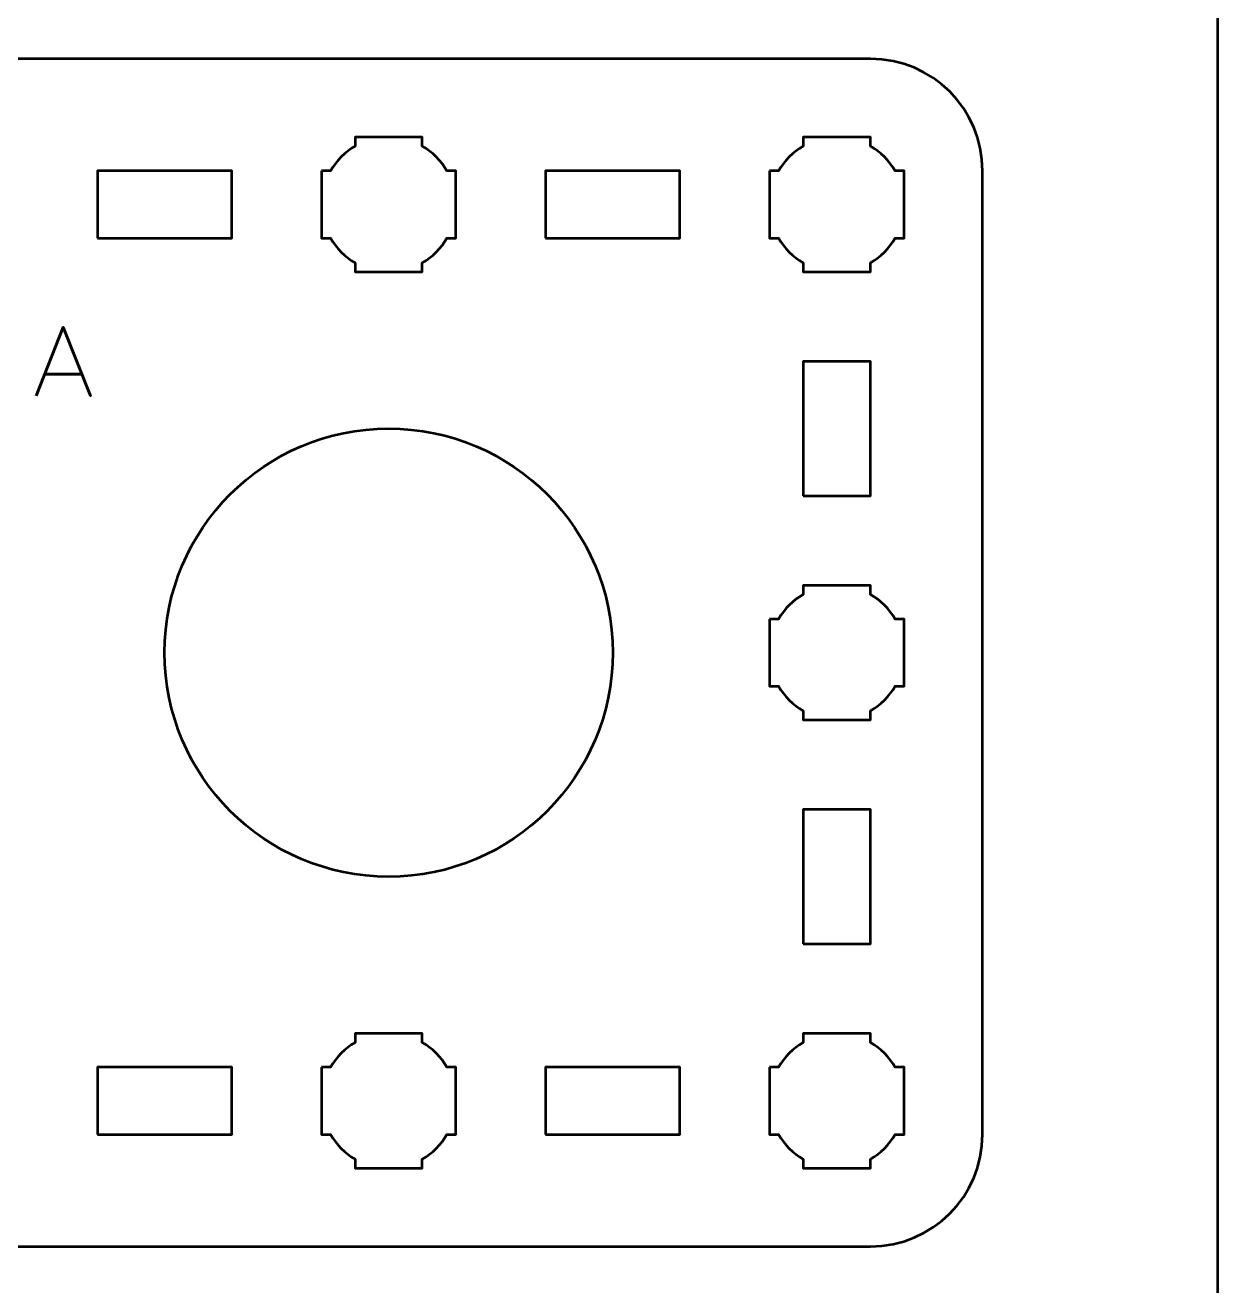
# Model space of a CAD drawing. Header units: centimetres. Extents: x -21 to 0, y -29.7 to 0.
# Drawn here: x -5.32 to 0, y -22.88 to -17.25 of the extents above; entities that cross this region are included whole.
import ezdxf

# ---------------------------------------------------------------- set-up
doc = ezdxf.new("R2010")
doc.units = ezdxf.units.CM
doc.header["$MEASUREMENT"] = 0
doc.layers.add('Layer 1', color=7, linetype='Continuous')

msp = doc.modelspace()

# ---------------------------------------------------------------- linework, layer by layer
at = {"layer": 'Layer 1', "lineweight": 53}
for points in [[(-5, -18.19998), (-4.4, -18.19998), (-4.4, -17.89998), (-5, -17.89998), (-5, -18.19998)], [(-3, -18.19998), (-2.4, -18.19998), (-2.4, -17.89998), (-3, -17.89998), (-3, -18.19998)], [(-1.85, -19.34998), (-1.55, -19.34998), (-1.55, -18.74998), (-1.85, -18.74998), (-1.85, -19.34998)], [(-1.85, -21.34998), (-1.55, -21.34998), (-1.55, -20.74998), (-1.85, -20.74998), (-1.85, -21.34998)], [(-5, -22.19998), (-4.4, -22.19998), (-4.4, -21.89998), (-5, -21.89998), (-5, -22.19998)], [(-3, -22.19998), (-2.4, -22.19998), (-2.4, -21.89998), (-3, -21.89998), (-3, -22.19998)]]:
    msp.add_lwpolyline(points, close=True, dxfattribs=at)
msp.add_ellipse((-3.7, -20.04998), major_axis=(0, 1), ratio=1, dxfattribs=at)
at = {"layer": 'Layer 1', "color": 1, "lineweight": 53}
msp.add_open_spline([(-21.00003, -29.19995), (-21.00003, -29.19995), (-21.00003, -4.69992), (-21.00003, -4.69992), (-21.00003, -4.69992), (-21.00003, -4.61709), (-20.93286, -4.54992), (-20.85003, -4.54992), (-20.85003, -4.54992), (-20.7672, -4.54992), (-20.70003, -4.48275), (-20.70003, -4.39992), (-20.70003, -4.39992), (-20.70003, -4.31709), (-20.7672, -4.24992), (-20.85003, -4.24992), (-20.85003, -4.24992), (-20.93286, -4.24992), (-21.00003, -4.18275), (-21.00003, -4.09992), (-21.00003, -4.09992), (-21.00003, -4.01709), (-20.93286, -3.94992), (-20.85003, -3.94992), (-20.85003, -3.94992), (-20.7672, -3.94992), (-20.70003, -3.88275), (-20.70003, -3.79992), (-20.70003, -3.79992), (-20.70003, -3.71709), (-20.7672, -3.64992), (-20.85003, -3.64992), (-20.85003, -3.64992), (-20.93286, -3.64992), (-21.00003, -3.58275), (-21.00003, -3.49992), (-21.00003, -3.49992), (-21.00003, -3.41709), (-20.93286, -3.34992), (-20.85003, -3.34992), (-20.85003, -3.34992), (-20.7672, -3.34992), (-20.70003, -3.28275), (-20.70003, -3.19992), (-20.70003, -3.19992), (-20.70003, -3.11709), (-20.7672, -3.04992), (-20.85003, -3.04992), (-20.85003, -3.04992), (-20.93286, -3.04992), (-21.00003, -2.98275), (-21.00003, -2.89992), (-21.00003, -2.89992), (-21.00003, -2.81709), (-20.93286, -2.74992), (-20.85003, -2.74992), (-20.85003, -2.74992), (-20.7672, -2.74992), (-20.70003, -2.68275), (-20.70003, -2.59992), (-20.70003, -2.59992), (-20.70003, -2.51709), (-20.7672, -2.44992), (-20.85003, -2.44992), (-20.85003, -2.44992), (-20.93286, -2.44992), (-21.00003, -2.38275), (-21.00003, -2.29992), (-21.00003, -2.29992), (-21.00003, -2.21709), (-20.93286, -2.14992), (-20.85003, -2.14992), (-20.85003, -2.14992), (-20.7672, -2.14992), (-20.70003, -2.08275), (-20.70003, -1.99992), (-20.70003, -1.99992), (-20.70003, -1.91709), (-20.7672, -1.84992), (-20.85003, -1.84992), (-20.85003, -1.84992), (-20.93286, -1.84992), (-21.00003, -1.78275), (-21.00003, -1.69992), (-21.00003, -1.69992), (-21.00003, -1.61709), (-20.93286, -1.54992), (-20.85003, -1.54992), (-20.85003, -1.54992), (-20.7672, -1.54992), (-20.70003, -1.48275), (-20.70003, -1.39992), (-20.70003, -1.39992), (-20.70003, -1.31709), (-20.7672, -1.24992), (-20.85003, -1.24992), (-20.85003, -1.24992), (-20.93286, -1.24992), (-21.00003, -1.18275), (-21.00003, -1.09992), (-21.00003, -1.09992), (-21.00003, -1.09992), (-21.00003, -0.49992), (-21.00003, -0.49992), (-21.00003, -0.49992), (-21.00003, -0.22295), (-20.77694, 0.00004), (-20.49994, 0.00004), (-20.49994, 0.00004), (-20.49994, 0.00004), (-0.50008, 0.00004), (-0.50008, 0.00004), (-0.50008, 0.00004), (-0.22294, 0.00004), (0.00002, -0.22295), (0.00002, -0.49992), (0.00002, -0.49992), (0.00002, -0.49992), (0.00002, -29.19995), (0.00002, -29.19995), (0.00002, -29.19995), (0.00002, -29.47695), (-0.22294, -29.70004), (-0.50008, -29.70004), (-0.50008, -29.70004), (-0.50008, -29.70004), (-20.49994, -29.70004), (-20.49994, -29.70004), (-20.49994, -29.70004), (-20.77694, -29.70004), (-21.00003, -29.47695), (-21.00003, -29.19995)], degree=3, knots=[0, 0, 0, 0, 0.030303, 0.030303, 0.030303, 0.030303, 0.0606061, 0.0606061, 0.0606061, 0.0606061, 0.0909091, 0.0909091, 0.0909091, 0.0909091, 0.1212121, 0.1212121, 0.1212121, 0.1212121, 0.1515152, 0.1515152, 0.1515152, 0.1515152, 0.1818182, 0.1818182, 0.1818182, 0.1818182, 0.2121212, 0.2121212, 0.2121212, 0.2121212, 0.2424242, 0.2424242, 0.2424242, 0.2424242, 0.2727273, 0.2727273, 0.2727273, 0.2727273, 0.3030303, 0.3030303, 0.3030303, 0.3030303, 0.3333333, 0.3333333, 0.3333333, 0.3333333, 0.3636364, 0.3636364, 0.3636364, 0.3636364, 0.3939394, 0.3939394, 0.3939394, 0.3939394, 0.4242424, 0.4242424, 0.4242424, 0.4242424, 0.4545455, 0.4545455, 0.4545455, 0.4545455, 0.4848485, 0.4848485, 0.4848485, 0.4848485, 0.5151515, 0.5151515, 0.5151515, 0.5151515, 0.5454545, 0.5454545, 0.5454545, 0.5454545, 0.5757576, 0.5757576, 0.5757576, 0.5757576, 0.6060606, 0.6060606, 0.6060606, 0.6060606, 0.6363636, 0.6363636, 0.6363636, 0.6363636, 0.6666667, 0.6666667, 0.6666667, 0.6666667, 0.6969697, 0.6969697, 0.6969697, 0.6969697, 0.7272727, 0.7272727, 0.7272727, 0.7272727, 0.7575758, 0.7575758, 0.7575758, 0.7575758, 0.7878788, 0.7878788, 0.7878788, 0.7878788, 0.8181818, 0.8181818, 0.8181818, 0.8181818, 0.8484848, 0.8484848, 0.8484848, 0.8484848, 0.8787879, 0.8787879, 0.8787879, 0.8787879, 0.9090909, 0.9090909, 0.9090909, 0.9090909, 0.9393939, 0.9393939, 0.9393939, 0.9393939, 0.969697, 0.969697, 0.969697, 0.969697, 1, 1, 1, 1], dxfattribs=at)
at = {"layer": 'Layer 1', "color": 3, "lineweight": 53}
msp.add_open_spline([(-10.35, -22.19998), (-10.35, -22.19998), (-10.35, -17.89998), (-10.35, -17.89998), (-10.35, -17.89998), (-10.35, -17.62389), (-10.12609, -17.39998), (-9.85, -17.39998), (-9.85, -17.39998), (-9.85, -17.39998), (-1.55, -17.39998), (-1.55, -17.39998), (-1.55, -17.39998), (-1.27391, -17.39998), (-1.05, -17.62389), (-1.05, -17.89998), (-1.05, -17.89998), (-1.05, -17.89998), (-1.05, -22.19998), (-1.05, -22.19998), (-1.05, -22.19998), (-1.05, -22.47607), (-1.27391, -22.69998), (-1.55, -22.69998), (-1.55, -22.69998), (-1.55, -22.69998), (-9.85, -22.69998), (-9.85, -22.69998), (-9.85, -22.69998), (-10.12609, -22.69998), (-10.35, -22.47607), (-10.35, -22.19998)], degree=3, knots=[0, 0, 0, 0, 0.125, 0.125, 0.125, 0.125, 0.25, 0.25, 0.25, 0.25, 0.375, 0.375, 0.375, 0.375, 0.5, 0.5, 0.5, 0.5, 0.625, 0.625, 0.625, 0.625, 0.75, 0.75, 0.75, 0.75, 0.875, 0.875, 0.875, 0.875, 1, 1, 1, 1], dxfattribs=at)
at = {"layer": 'Layer 1', "lineweight": 53}
for points in [[(-4, -17.89998), (-4, -17.89998), (-3.95985, -17.89998), (-3.95985, -17.89998), (-3.95985, -17.89998), (-3.9335, -17.85445), (-3.89553, -17.81648), (-3.85, -17.79013), (-3.85, -17.79013), (-3.85, -17.79013), (-3.85, -17.74998), (-3.85, -17.74998), (-3.85, -17.74998), (-3.85, -17.74998), (-3.7, -17.74998), (-3.7, -17.74998), (-3.7, -17.74998), (-3.7, -17.74998), (-3.55, -17.74998), (-3.55, -17.74998), (-3.55, -17.74998), (-3.55, -17.74998), (-3.55, -17.79013), (-3.55, -17.79013), (-3.55, -17.79013), (-3.50447, -17.81648), (-3.4665, -17.85445), (-3.44015, -17.89998), (-3.44015, -17.89998), (-3.44015, -17.89998), (-3.4, -17.89998), (-3.4, -17.89998), (-3.4, -17.89998), (-3.4, -17.89998), (-3.4, -18.04998), (-3.4, -18.04998), (-3.4, -18.04998), (-3.4, -18.04998), (-3.4, -18.19998), (-3.4, -18.19998), (-3.4, -18.19998), (-3.4, -18.19998), (-3.44015, -18.19998), (-3.44015, -18.19998), (-3.44015, -18.19998), (-3.4665, -18.24551), (-3.50447, -18.28348), (-3.55, -18.30983), (-3.55, -18.30983), (-3.55, -18.30983), (-3.55, -18.34998), (-3.55, -18.34998), (-3.55, -18.34998), (-3.55, -18.34998), (-3.7, -18.34998), (-3.7, -18.34998), (-3.7, -18.34998), (-3.7, -18.34998), (-3.85, -18.34998), (-3.85, -18.34998), (-3.85, -18.34998), (-3.85, -18.34998), (-3.85, -18.30983), (-3.85, -18.30983), (-3.85, -18.30983), (-3.89553, -18.28348), (-3.9335, -18.24551), (-3.95985, -18.19998), (-3.95985, -18.19998), (-3.95985, -18.19998), (-4, -18.19998), (-4, -18.19998), (-4, -18.19998), (-4, -18.19998), (-4, -18.04998), (-4, -18.04998), (-4, -18.04998), (-4, -18.04998), (-4, -17.89998), (-4, -17.89998)], [(-2, -17.89998), (-2, -17.89998), (-1.95985, -17.89998), (-1.95985, -17.89998), (-1.95985, -17.89998), (-1.9335, -17.85445), (-1.89553, -17.81648), (-1.85, -17.79013), (-1.85, -17.79013), (-1.85, -17.79013), (-1.85, -17.74998), (-1.85, -17.74998), (-1.85, -17.74998), (-1.85, -17.74998), (-1.7, -17.74998), (-1.7, -17.74998), (-1.7, -17.74998), (-1.7, -17.74998), (-1.55, -17.74998), (-1.55, -17.74998), (-1.55, -17.74998), (-1.55, -17.74998), (-1.55, -17.79013), (-1.55, -17.79013), (-1.55, -17.79013), (-1.50447, -17.81648), (-1.4665, -17.85445), (-1.44015, -17.89998), (-1.44015, -17.89998), (-1.44015, -17.89998), (-1.4, -17.89998), (-1.4, -17.89998), (-1.4, -17.89998), (-1.4, -17.89998), (-1.4, -18.04998), (-1.4, -18.04998), (-1.4, -18.04998), (-1.4, -18.04998), (-1.4, -18.19998), (-1.4, -18.19998), (-1.4, -18.19998), (-1.4, -18.19998), (-1.44015, -18.19998), (-1.44015, -18.19998), (-1.44015, -18.19998), (-1.4665, -18.24551), (-1.50447, -18.28348), (-1.55, -18.30983), (-1.55, -18.30983), (-1.55, -18.30983), (-1.55, -18.34998), (-1.55, -18.34998), (-1.55, -18.34998), (-1.55, -18.34998), (-1.7, -18.34998), (-1.7, -18.34998), (-1.7, -18.34998), (-1.7, -18.34998), (-1.85, -18.34998), (-1.85, -18.34998), (-1.85, -18.34998), (-1.85, -18.34998), (-1.85, -18.30983), (-1.85, -18.30983), (-1.85, -18.30983), (-1.89553, -18.28348), (-1.9335, -18.24551), (-1.95985, -18.19998), (-1.95985, -18.19998), (-1.95985, -18.19998), (-2, -18.19998), (-2, -18.19998), (-2, -18.19998), (-2, -18.19998), (-2, -18.04998), (-2, -18.04998), (-2, -18.04998), (-2, -18.04998), (-2, -17.89998), (-2, -17.89998)], [(-2, -19.89998), (-2, -19.89998), (-1.95985, -19.89998), (-1.95985, -19.89998), (-1.95985, -19.89998), (-1.9335, -19.85445), (-1.89553, -19.81648), (-1.85, -19.79013), (-1.85, -19.79013), (-1.85, -19.79013), (-1.85, -19.74998), (-1.85, -19.74998), (-1.85, -19.74998), (-1.85, -19.74998), (-1.7, -19.74998), (-1.7, -19.74998), (-1.7, -19.74998), (-1.7, -19.74998), (-1.55, -19.74998), (-1.55, -19.74998), (-1.55, -19.74998), (-1.55, -19.74998), (-1.55, -19.79013), (-1.55, -19.79013), (-1.55, -19.79013), (-1.50447, -19.81648), (-1.4665, -19.85445), (-1.44015, -19.89998), (-1.44015, -19.89998), (-1.44015, -19.89998), (-1.4, -19.89998), (-1.4, -19.89998), (-1.4, -19.89998), (-1.4, -19.89998), (-1.4, -20.04998), (-1.4, -20.04998), (-1.4, -20.04998), (-1.4, -20.04998), (-1.4, -20.19998), (-1.4, -20.19998), (-1.4, -20.19998), (-1.4, -20.19998), (-1.44015, -20.19998), (-1.44015, -20.19998), (-1.44015, -20.19998), (-1.4665, -20.24551), (-1.50447, -20.28348), (-1.55, -20.30983), (-1.55, -20.30983), (-1.55, -20.30983), (-1.55, -20.34998), (-1.55, -20.34998), (-1.55, -20.34998), (-1.55, -20.34998), (-1.7, -20.34998), (-1.7, -20.34998), (-1.7, -20.34998), (-1.7, -20.34998), (-1.85, -20.34998), (-1.85, -20.34998), (-1.85, -20.34998), (-1.85, -20.34998), (-1.85, -20.30983), (-1.85, -20.30983), (-1.85, -20.30983), (-1.89553, -20.28348), (-1.9335, -20.24551), (-1.95985, -20.19998), (-1.95985, -20.19998), (-1.95985, -20.19998), (-2, -20.19998), (-2, -20.19998), (-2, -20.19998), (-2, -20.19998), (-2, -20.04998), (-2, -20.04998), (-2, -20.04998), (-2, -20.04998), (-2, -19.89998), (-2, -19.89998)], [(-4, -21.89998), (-4, -21.89998), (-3.95985, -21.89998), (-3.95985, -21.89998), (-3.95985, -21.89998), (-3.9335, -21.85445), (-3.89553, -21.81648), (-3.85, -21.79013), (-3.85, -21.79013), (-3.85, -21.79013), (-3.85, -21.74998), (-3.85, -21.74998), (-3.85, -21.74998), (-3.85, -21.74998), (-3.7, -21.74998), (-3.7, -21.74998), (-3.7, -21.74998), (-3.7, -21.74998), (-3.55, -21.74998), (-3.55, -21.74998), (-3.55, -21.74998), (-3.55, -21.74998), (-3.55, -21.79013), (-3.55, -21.79013), (-3.55, -21.79013), (-3.50447, -21.81648), (-3.4665, -21.85445), (-3.44015, -21.89998), (-3.44015, -21.89998), (-3.44015, -21.89998), (-3.4, -21.89998), (-3.4, -21.89998), (-3.4, -21.89998), (-3.4, -21.89998), (-3.4, -22.04998), (-3.4, -22.04998), (-3.4, -22.04998), (-3.4, -22.04998), (-3.4, -22.19998), (-3.4, -22.19998), (-3.4, -22.19998), (-3.4, -22.19998), (-3.44015, -22.19998), (-3.44015, -22.19998), (-3.44015, -22.19998), (-3.4665, -22.24551), (-3.50447, -22.28348), (-3.55, -22.30983), (-3.55, -22.30983), (-3.55, -22.30983), (-3.55, -22.34998), (-3.55, -22.34998), (-3.55, -22.34998), (-3.55, -22.34998), (-3.7, -22.34998), (-3.7, -22.34998), (-3.7, -22.34998), (-3.7, -22.34998), (-3.85, -22.34998), (-3.85, -22.34998), (-3.85, -22.34998), (-3.85, -22.34998), (-3.85, -22.30983), (-3.85, -22.30983), (-3.85, -22.30983), (-3.89553, -22.28348), (-3.9335, -22.24551), (-3.95985, -22.19998), (-3.95985, -22.19998), (-3.95985, -22.19998), (-4, -22.19998), (-4, -22.19998), (-4, -22.19998), (-4, -22.19998), (-4, -22.04998), (-4, -22.04998), (-4, -22.04998), (-4, -22.04998), (-4, -21.89998), (-4, -21.89998)], [(-2, -21.89998), (-2, -21.89998), (-1.95985, -21.89998), (-1.95985, -21.89998), (-1.95985, -21.89998), (-1.9335, -21.85445), (-1.89553, -21.81648), (-1.85, -21.79013), (-1.85, -21.79013), (-1.85, -21.79013), (-1.85, -21.74998), (-1.85, -21.74998), (-1.85, -21.74998), (-1.85, -21.74998), (-1.7, -21.74998), (-1.7, -21.74998), (-1.7, -21.74998), (-1.7, -21.74998), (-1.55, -21.74998), (-1.55, -21.74998), (-1.55, -21.74998), (-1.55, -21.74998), (-1.55, -21.79013), (-1.55, -21.79013), (-1.55, -21.79013), (-1.50447, -21.81648), (-1.4665, -21.85445), (-1.44015, -21.89998), (-1.44015, -21.89998), (-1.44015, -21.89998), (-1.4, -21.89998), (-1.4, -21.89998), (-1.4, -21.89998), (-1.4, -21.89998), (-1.4, -22.04998), (-1.4, -22.04998), (-1.4, -22.04998), (-1.4, -22.04998), (-1.4, -22.19998), (-1.4, -22.19998), (-1.4, -22.19998), (-1.4, -22.19998), (-1.44015, -22.19998), (-1.44015, -22.19998), (-1.44015, -22.19998), (-1.4665, -22.24551), (-1.50447, -22.28348), (-1.55, -22.30983), (-1.55, -22.30983), (-1.55, -22.30983), (-1.55, -22.34998), (-1.55, -22.34998), (-1.55, -22.34998), (-1.55, -22.34998), (-1.7, -22.34998), (-1.7, -22.34998), (-1.7, -22.34998), (-1.7, -22.34998), (-1.85, -22.34998), (-1.85, -22.34998), (-1.85, -22.34998), (-1.85, -22.34998), (-1.85, -22.30983), (-1.85, -22.30983), (-1.85, -22.30983), (-1.89553, -22.28348), (-1.9335, -22.24551), (-1.95985, -22.19998), (-1.95985, -22.19998), (-1.95985, -22.19998), (-2, -22.19998), (-2, -22.19998), (-2, -22.19998), (-2, -22.19998), (-2, -22.04998), (-2, -22.04998), (-2, -22.04998), (-2, -22.04998), (-2, -21.89998), (-2, -21.89998)]]:
    msp.add_open_spline(points, degree=3, knots=[0, 0, 0, 0, 0.05, 0.05, 0.05, 0.05, 0.1, 0.1, 0.1, 0.1, 0.15, 0.15, 0.15, 0.15, 0.2, 0.2, 0.2, 0.2, 0.25, 0.25, 0.25, 0.25, 0.3, 0.3, 0.3, 0.3, 0.35, 0.35, 0.35, 0.35, 0.4, 0.4, 0.4, 0.4, 0.45, 0.45, 0.45, 0.45, 0.5, 0.5, 0.5, 0.5, 0.55, 0.55, 0.55, 0.55, 0.6, 0.6, 0.6, 0.6, 0.65, 0.65, 0.65, 0.65, 0.7, 0.7, 0.7, 0.7, 0.75, 0.75, 0.75, 0.75, 0.8, 0.8, 0.8, 0.8, 0.85, 0.85, 0.85, 0.85, 0.9, 0.9, 0.9, 0.9, 0.95, 0.95, 0.95, 0.95, 1, 1, 1, 1], dxfattribs=at)
at = {"layer": 'Layer 1', "color": 5, "lineweight": 53}
for points, knots in [([(-5.27355, -18.90344), (-5.27355, -18.90344), (-5.15248, -18.59822), (-5.15248, -18.59822), (-5.15248, -18.59822), (-5.15248, -18.59822), (-5.03098, -18.90344), (-5.03098, -18.90344), (-5.03098, -18.90344), (-5.03098, -18.90344), (-5.15248, -18.59822), (-5.15248, -18.59822), (-5.15248, -18.59822), (-5.15248, -18.59822), (-5.27355, -18.90344), (-5.27355, -18.90344)], [0, 0, 0, 0, 0.25, 0.25, 0.25, 0.25, 0.5, 0.5, 0.5, 0.5, 0.75, 0.75, 0.75, 0.75, 1, 1, 1, 1]), ([(-5.23545, -18.80734), (-5.23545, -18.80734), (-5.06951, -18.80734), (-5.06951, -18.80734), (-5.06951, -18.80734), (-5.06951, -18.80734), (-5.23545, -18.80734), (-5.23545, -18.80734)], [0, 0, 0, 0, 0.5, 0.5, 0.5, 0.5, 1, 1, 1, 1])]:
    msp.add_open_spline(points, degree=3, knots=knots, dxfattribs=at)

doc.saveas('drawing.dxf')
